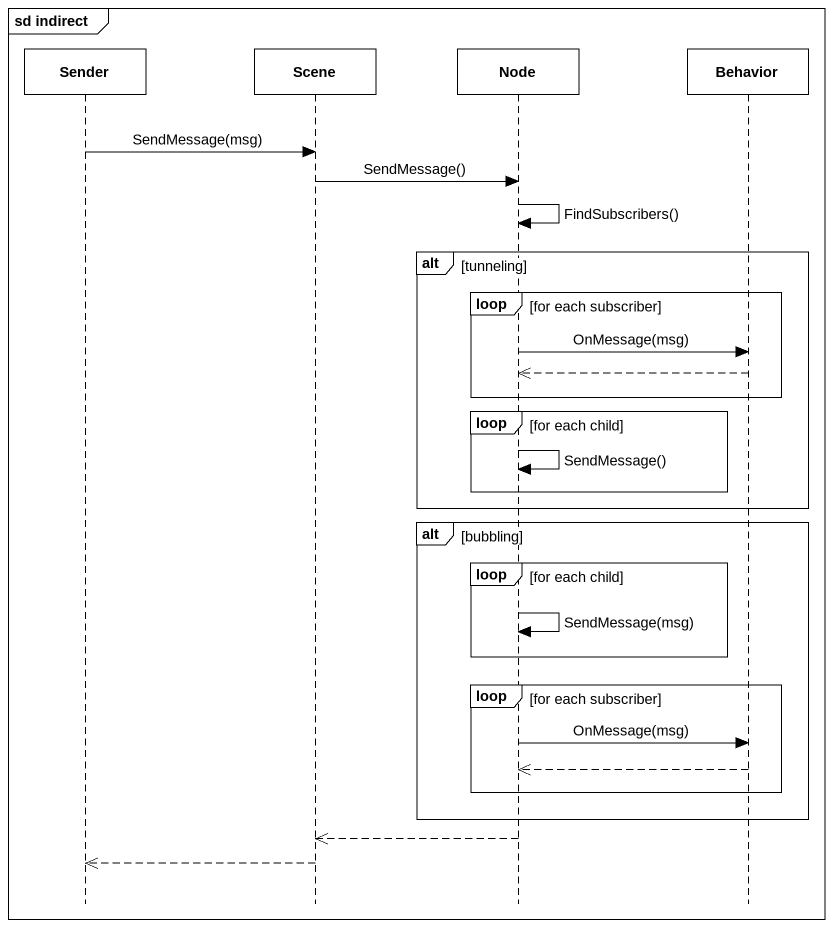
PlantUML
@startuml
mainframe sd indirect
hide footbox
participant Sender
participant Scene
participant "Node" as Node_
participant Behavior

Sender -> Scene : SendMessage(msg)
Scene -> Node_ : SendMessage()
Node_ -> Node_ : FindSubscribers()
alt tunneling
  loop for each subscriber
    Node_ -> Behavior : OnMessage(msg)
    Behavior -->> Node_
  end
  loop for each child
    Node_ -> Node_ : SendMessage()
  end
end
alt bubbling
  loop for each child
    Node_ -> Node_ : SendMessage(msg)
  end
  loop for each subscriber
    Node_ -> Behavior : OnMessage(msg)
    Behavior -->> Node_
  end
end
Node_ -->> Scene
Scene -->> Sender
@enduml
